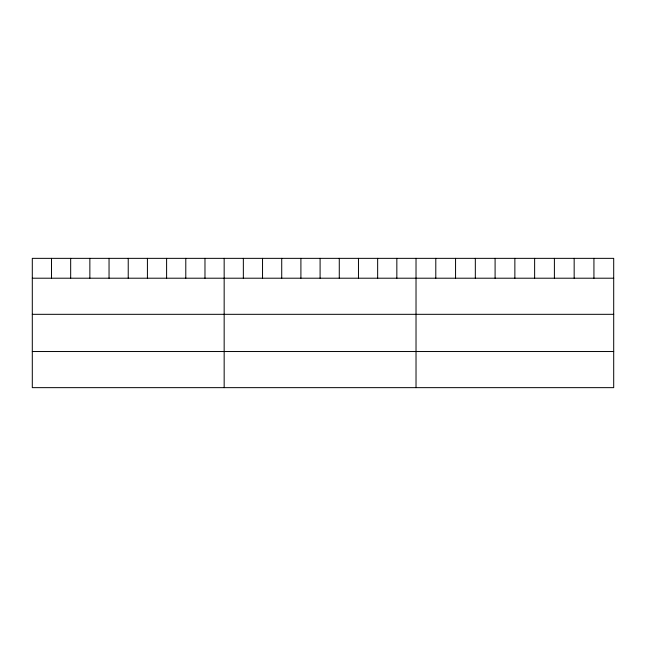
<?xml version="1.0" encoding="UTF-8"?>
<svg xmlns="http://www.w3.org/2000/svg" width="646" height="646" viewBox="0 0 646 646"><rect width="100%" height="100%" fill="white"/><g stroke="black" fill="none" stroke-linecap="round" stroke-linejoin="round"><path stroke-width="0.97" d="M613.7 278.208L613.7 387.648L32.3 387.648L32.3 258.352L613.7 258.352L613.7 278.208L32.3 278.208M32.3 314.319L613.7 314.319M32.3 351.529L613.7 351.529M593.932 258.352L593.932 278.208M574.165 258.352L574.165 278.208M554.397 258.352L554.397 278.208M534.63 258.352L534.63 278.208M514.862 258.352L514.862 278.208M495.094 258.352L495.094 278.208M475.327 258.352L475.327 278.208M455.559 258.352L455.559 278.208M435.792 258.352L435.792 278.208M416.024 258.352L416.024 387.648M396.838 258.352L396.838 278.208M377.652 258.352L377.652 278.208M358.465 258.352L358.465 278.208M339.279 258.352L339.279 278.208M320.093 258.352L320.093 278.208M300.907 258.352L300.907 278.208M281.721 258.352L281.721 278.208M262.534 258.352L262.534 278.208M243.348 258.352L243.348 278.208M224.162 258.352L224.162 387.648M204.976 258.352L204.976 278.208M185.79 258.352L185.79 278.208M166.603 258.352L166.603 278.208M147.417 258.352L147.417 278.208M128.231 258.352L128.231 278.208M109.045 258.352L109.045 278.208M89.859 258.352L89.859 278.208M70.672 258.352L70.672 278.208M51.486 258.352L51.486 278.208"/></g></svg>
